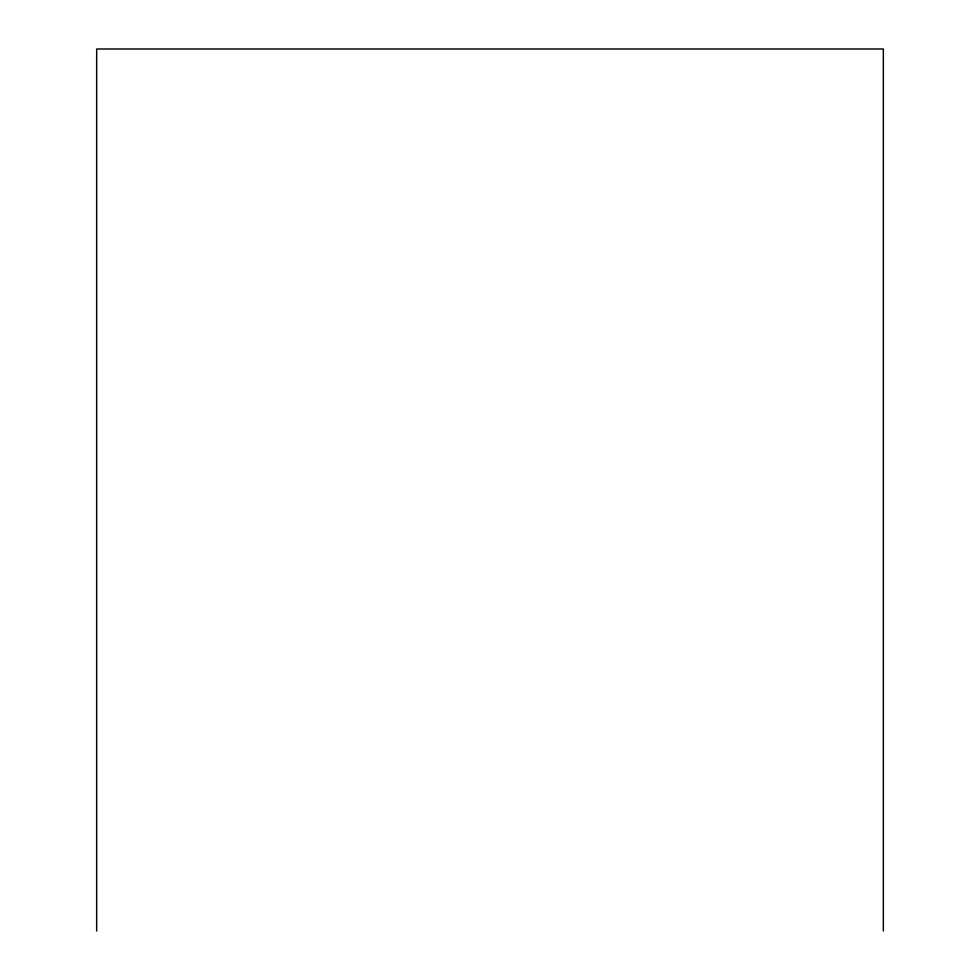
<?xml version="1.0" encoding="UTF-8"?>
<svg xmlns="http://www.w3.org/2000/svg" width="980" height="980" viewBox="0 0 980 980"><rect width="100%" height="100%" fill="white"/><g stroke="black" fill="none" stroke-linecap="round" stroke-linejoin="round"><path stroke-width="1.47" d="M883.335 931L883.335 49L96.665 49L96.665 931"/></g></svg>
